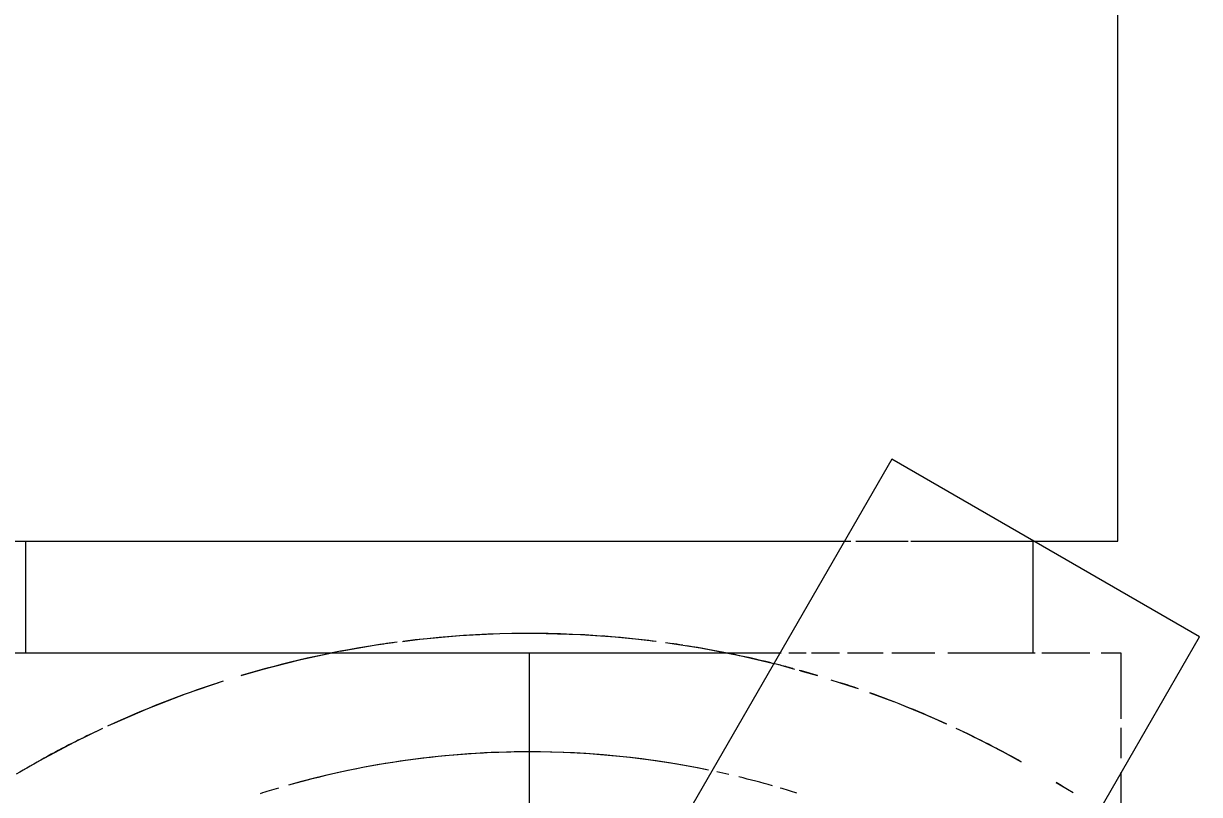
# Model space of a CAD drawing. Header units: metres. Extents: x -24.8 to 3.4, y -2.1 to 25.8.
# Drawn here: x -4.67498 to -4.64518, y 0.52142 to 0.54096 of the extents above; entities that cross this region are included whole.
import ezdxf

# ---------------------------------------------------------------- set-up
doc = ezdxf.new("R2010")
doc.units = ezdxf.units.M
for name, color, linetype, lineweight in [('A-ANNO-DIMS', 7, 'Continuous', 5), ('A-ANNO-DIMS-25', 7, 'Continuous', 5), ('P-PIPE-CNTR', 7, 'Continuous', 5), ('P-SANR-FIXT', 7, 'Continuous', 5)]:
    doc.layers.add(name, color=color, linetype=linetype, lineweight=lineweight)
doc.styles.add('Century Gothic_4', font='GOTHIC.TTF', dxfattribs={"height": 0.025})
doc.dimstyles.new('Setores_1_mm_1', dxfattribs={"dimscale": 0.3048, "dimtxt": 0.02610420674293815, "dimasz": 0.2604166666666666, "dimexe": 0.1968503937007874, "dimexo": 0.1230314960629921, "dimgap": 0.1435367454068242, "dimtad": 1, "dimrnd": 0.01, "dimzin": 0, "dimdsep": 46, "dimtxsty": 'Century Gothic_4', "dimblk1": 'OBLIQUE', "dimblk2": 'OBLIQUE', "dimsah": 1, "dimcen": 0.09, "dimazin": 0, "dimtfac": 1, "dimtdec": 4, "dimtix": 1, "dimtmove": 0, "dimatfit": 3, "dimfxl": 1, "dimtvp": 1, "dimtolj": 1, "dimtzin": 0, "dimarcsym": 2})

# ---------------------------------------------------------------- blocks, each defined once
blk = doc.blocks.new('UT_Ducha higiênica - UT_Ducha higiênica-3628668-BB')
at = {"layer": 'P-SANR-FIXT'}
for p, q in [((-10.9741576155697, 0.5278352926008706), (-10.9741576155697, 0.5443149403281836)), ((-10.97988689044219, 0.5299137748155056), (-10.99333348908562, 0.5066235827755937)), ((-10.97209266180808, 0.5254137748155813), (-10.97988689044219, 0.5299137748155132)), ((-11.00399180966112, 0.5278352926008756), (-10.98907471261541, 0.5278352926008756)), ((-11.00183959478503, 0.5278352926008706), (-11.00183959478503, 0.5249999999999857)), ((-10.98907471261541, 0.5278352926008756), (-10.98092910241915, 0.5278352926008756)), ((-10.9760805979725, 0.5278352926008756), (-10.97415761556971, 0.5278352926008756)), ((-10.98353447897978, 0.5055959661428738), (-10.97209266180808, 0.5254137748155803)), ((-10.98907471261541, 0.52499999999999), (-11.00407471261541, 0.52499999999999)), ((-10.98281605673557, 0.52499999999999), (-10.98907471261541, 0.52499999999999)), ((-10.97407471261541, 0.4999999999999957), (-10.97407471261541, 0.5219807621140415))]:
    blk.add_line(p, q, dxfattribs=at)
at = {"layer": 'P-SANR-FIXT', "color": 253, "true_color": 0xa6a6a6}
for p, q in [((-10.97209266180808, 0.5254137748155813), (-10.97988689044219, 0.5299137748155132)), ((-11.00183959478503, 0.5278352926008756), (-10.98907471261541, 0.5278352926008756)), ((-10.98907471261541, 0.5278352926008756), (-10.98097958170188, 0.5278352926008756)), ((-10.98073725352564, 0.5278352926008756), (-10.9802647438473, 0.5278352926008756)), ((-10.98020375009857, 0.5278352926008756), (-10.97947610909234, 0.5278352926008756)), ((-10.97940616320062, 0.5278352926008756), (-10.97852673213878, 0.5278352926008756)), ((-10.97841004379884, 0.5278352926008756), (-10.97701062262375, 0.5278352926008756)), ((-10.9769725642249, 0.5278352926008756), (-10.9760805979725, 0.5278352926008756)), ((-10.97630983044579, 0.5249999999999857), (-10.97630983044579, 0.5278352926008706)), ((-10.97608059797251, 0.5278352926008756), (-10.97415761556971, 0.5278352926008756)), ((-10.98907471261541, 0.52499999999999), (-11.00183959478503, 0.52499999999999)), ((-10.9826922715306, 0.52499999999999), (-10.98907471261541, 0.52499999999999)), ((-10.98207643130793, 0.52499999999999), (-10.98247546312095, 0.52499999999999)), ((-10.98125529245749, 0.52499999999999), (-10.98192102215659, 0.52499999999999)), ((-10.98010818284849, 0.52499999999999), (-10.98101201530978, 0.52499999999999)), ((-10.97884678748093, 0.52499999999999), (-10.97983435739936, 0.52499999999999)), ((-10.97625411597393, 0.52499999999999), (-10.97846811089761, 0.52499999999999)), ((-10.97486952720154, 0.52499999999999), (-10.97608433155865, 0.52499999999999)), ((-10.9740747126154, 0.52499999999999), (-10.97458582522107, 0.52499999999999)), ((-10.97407471261541, 0.523336247027331), (-10.97407471261541, 0.5249999999999857)), ((-10.97407471261541, 0.5223390793033419), (-10.97407471261541, 0.5231110522544006))]:
    blk.add_line(p, q, dxfattribs=at)
at = {"layer": 'P-SANR-FIXT', "color": 254, "true_color": 0xdfdfdf}
for p, q in [((-11.00204833403528, 0.5278352926008756), (-11.0015916225148, 0.5278352926008756)), ((-11.00183959478503, 0.5278352926008756), (-11.00159432115345, 0.5278352926008756)), ((-11.00147782551268, 0.5278352926008756), (-10.99962269309205, 0.5278352926008756)), ((-11.00146602185281, 0.5278352926008756), (-10.99982546996036, 0.5278352926008756)), ((-10.99968832424408, 0.5278352926008756), (-10.98907471261541, 0.5278352926008756)), ((-10.99950365218018, 0.5278352926008756), (-10.98907471261541, 0.5278352926008756)), ((-10.98907471261541, 0.5278352926008756), (-10.98658440764244, 0.5278352926008756)), ((-10.98907471261541, 0.5278352926008756), (-10.98658011011666, 0.5278352926008756)), ((-10.98643079371876, 0.5278352926008756), (-10.98097958170188, 0.5278352926008756)), ((-10.98642564023066, 0.5278352926008756), (-10.98092910241915, 0.5278352926008756)), ((-10.98080293989405, 0.5278352926008756), (-10.98037171057743, 0.5278352926008756)), ((-10.98031646785692, 0.5278352926008756), (-10.97948222038116, 0.5278352926008756)), ((-10.97939231692135, 0.5278352926008756), (-10.97832395527048, 0.5278352926008756)), ((-10.97823539602065, 0.5278352926008756), (-10.97728149924398, 0.5278352926008756)), ((-10.97712939378746, 0.5278352926008756), (-10.97630983044579, 0.5278352926008756)), ((-10.98907471261541, 0.52499999999999), (-11.00187538797133, 0.52499999999999)), ((-10.98907471261541, 0.52499999999999), (-11.00183959478503, 0.52499999999999)), ((-10.9826922715306, 0.52499999999999), (-10.98907471261541, 0.52499999999999)), ((-10.98281605673557, 0.52499999999999), (-10.98907471261541, 0.52499999999999)), ((-10.98205812188146, 0.52499999999999), (-10.98249936629375, 0.52499999999999)), ((-10.98121437070155, 0.52499999999999), (-10.98188757332466, 0.52499999999999)), ((-10.98017131294123, 0.52499999999999), (-10.98099042329009, 0.52499999999999)), ((-10.97879937550776, 0.52499999999999), (-10.97989135342, 0.52499999999999)), ((-10.97630983044579, 0.52499999999999), (-10.97840737966187, 0.52499999999999)), ((-10.97486952720154, 0.52499999999999), (-10.97608433155865, 0.52499999999999)), ((-10.9740747126154, 0.52499999999999), (-10.97458582522108, 0.52499999999999)), ((-10.98274623859828, 0.5247022350529982), (-10.98286245147753, 0.524729543162471)), ((-10.98234552082142, 0.5245909895282961), (-10.98269347892874, 0.5246875881432292)), ((-10.98176389440289, 0.5244295209340699), (-10.98219247459803, 0.524548501502039)), ((-10.98079240736222, 0.5241174919859459), (-10.98142288303747, 0.5243200044087573)), ((-10.97983458987626, 0.5237669966921478), (-10.98043950262516, 0.5239883531350551)), ((-10.97529700381578, 0.5214575101125861), (-10.97572101634104, 0.5217179392047974))]:
    blk.add_line(p, q, dxfattribs=at)
at = {"layer": 'P-SANR-FIXT', "color": 7, "true_color": 0xf3f3f3}
for p, q in [((-10.98080293989405, 0.5278352926008756), (-10.98037171057743, 0.5278352926008756)), ((-10.98073725352564, 0.5278352926008756), (-10.98026474384729, 0.5278352926008756)), ((-10.98031646785692, 0.5278352926008756), (-10.97948222038116, 0.5278352926008756)), ((-10.98020375009856, 0.5278352926008756), (-10.97947610909235, 0.5278352926008756)), ((-10.97940616320062, 0.5278352926008756), (-10.97864577305063, 0.5278352926008756)), ((-10.97939231692135, 0.5278352926008756), (-10.97846110098675, 0.5278352926008756)), ((-10.97841004379884, 0.5278352926008756), (-10.97705807439197, 0.5278352926008756)), ((-10.97823539602065, 0.5278352926008756), (-10.97728149924398, 0.5278352926008756)), ((-10.97712939378746, 0.5278352926008756), (-10.97668340337801, 0.5278352926008756)), ((-10.9769725642249, 0.5278352926008756), (-10.97667159971814, 0.5278352926008756)), ((-10.97655780271602, 0.5278352926008756), (-10.97610109119554, 0.5278352926008756)), ((-10.97655510407737, 0.5278352926008756), (-10.97630983044579, 0.5278352926008756)), ((-10.98205812188146, 0.52499999999999), (-10.98249936629375, 0.52499999999999)), ((-10.98207643130793, 0.52499999999999), (-10.98247546312095, 0.52499999999999)), ((-10.98125529245749, 0.52499999999999), (-10.98192102215659, 0.52499999999999)), ((-10.98121437070155, 0.52499999999999), (-10.98188757332466, 0.52499999999999)), ((-10.98010818284849, 0.52499999999999), (-10.98101201530978, 0.52499999999999)), ((-10.98017131294123, 0.52499999999999), (-10.98099042329009, 0.52499999999999)), ((-10.97879937550775, 0.52499999999999), (-10.97989135342, 0.52499999999999)), ((-10.97884678748094, 0.52499999999999), (-10.97983435739936, 0.52499999999999)), ((-10.97627403725948, 0.52499999999999), (-10.97846811089761, 0.52499999999999)), ((-10.97630983044579, 0.52499999999999), (-10.97840737966187, 0.52499999999999))]:
    blk.add_line(p, q, dxfattribs=at)
at = {"layer": 'P-SANR-FIXT', "color": 253, "true_color": 0xa6a6a6, "flags": 128}
for points in [[(-10.98907471261541, 0.5254959800140009), (-10.98981930043409, 0.5254891268775406), (-10.99083799805609, 0.5254389627236224), (-10.99185387479753, 0.5253481016560346), (-10.99228996970315, 0.5252914409507352)], [(-10.98586041310611, 0.5252945930330919), (-10.98676258619157, 0.525394961535691), (-10.9877799632496, 0.5254671086713593), (-10.98864925416191, 0.525493888104904)], [(-10.99252406906152, 0.5252610250146977), (-10.99286530547232, 0.5252166890331018), (-10.99387067200717, 0.5250449350869928)], [(-10.98287791066831, 0.5247331758172769), (-10.98373912663518, 0.5249355473620828), (-10.98474055047146, 0.5251289681146878), (-10.98562412791026, 0.5252632275586442)], [(-10.99408232039723, 0.5249999999999857), (-10.99486836603008, 0.5248331145873759), (-10.99585679144344, 0.5245815664018695), (-10.99638393752708, 0.5244247163236966)], [(-10.99683436697743, 0.5242906929539073), (-10.99779952871975, 0.5239609595789584), (-10.9987507326175, 0.5235928937800823), (-10.9996449979234, 0.5232050645315434)], [(-10.99989048276768, 0.5230887289836258), (-11.00060520474999, 0.522744180599295), (-11.00150550622493, 0.5222648909774245), (-11.00196234273591, 0.5219977111460655)]]:
    blk.add_lwpolyline(points, dxfattribs=at)
at = {"layer": 'P-SANR-FIXT', "color": 254, "true_color": 0xdfdfdf, "flags": 128}
for points in [[(-10.97850451758071, 0.5232006027819087), (-10.97889155461555, 0.5233784792736627), (-10.97964608765611, 0.5236893363977724)], [(-10.97660631521779, 0.5222380086665948), (-10.97705583932898, 0.5224899240755506), (-10.97796481023536, 0.5229525612754838), (-10.97825882850794, 0.5230876877210985)]]:
    blk.add_lwpolyline(points, dxfattribs=at)
at = {"layer": 'P-SANR-FIXT', "color": 254, "true_color": 0xdfdfdf}
for radius, start, end in [(0.02549999999998908, 86.15653635009812, 97.211198503893), (0.02549999999998372, 82.7888014960854, 85.89382730330567), (0.02549999999998112, 98.87125970971482, 106.6370477406449), (0.0254999999999844, 97.54680279145808, 98.77225206119998), (0.02549999999998794, 76.1041219328255, 81.00000000000406), (0.02549999999998545, 107.9999999999939, 114.7959419078622), (0.02549999999998479, 117.0000000000017, 120.6549026752974), (0.022499999999986, 90.00000000001357, 105.7320890090256), (0.022499999999986, 78.35968474961146, 105.7320890090256), (0.02249999999998303, 78.35968474960909, 89.99999999999899), (0.02249999999998497, 106.4083050203853, 107.6573230908148), (0.02249999999998497, 106.4083050203853, 107.6573230908148)]:
    blk.add_arc((-10.98907471261541, 0.5), radius, start, end, dxfattribs=at)
at = {"layer": 'P-SANR-FIXT', "color": 253, "true_color": 0xa6a6a6}
for radius, start, end in [(0.0254999999999832, 81.22774793878757, 81.91683660522308), (0.02549999999998593, 115.5316049269496, 117.0000000000006)]:
    blk.add_arc((-10.98907471261541, 0.5), radius, start, end, dxfattribs=at)
at = {"layer": 'P-SANR-FIXT', "color": 7, "true_color": 0xf3f3f3}
for radius, start, end in [(0.02549999999998066, 74.82295198044376, 75.66054885558752), (0.02549999999998769, 73.36295225935844, 74.44137765361234), (0.02549999999998498, 65.4967048098491, 70.21393203091081), (0.02549999999998082, 62.63183471295283, 64.46839507304156), (0.02549999999998828, 60.75661454208723, 62.35966868225726), (0.02249999999998411, 77.01348398846159, 77.81426483280725), (0.02249999999998411, 77.01348398846159, 77.81426483280725), (0.02249999999998302, 74.11224501826618, 76.35142267908655), (0.02249999999998302, 74.11224501826618, 76.35142267908655), (0.02249999999998263, 72.46994061004406, 73.59169497962125), (0.02249999999998263, 72.46994061004406, 73.59169497962125), (0.02549999999998552, 57.56746336934501, 58.42527423775583)]:
    blk.add_arc((-10.98907471261541, 0.5), radius, start, end, dxfattribs=at)
at = {"layer": 'P-SANR-FIXT', "color": 7, "true_color": 0xfafafa}
blk.add_arc((-10.98907471261541, 0.5), 0.02549999999997945, 70.89890654616627, 72.00000000000604, dxfattribs=at)
blk = doc.blocks.new('DIMBLOCK38-BB')
at = {"layer": 'A-ANNO-DIMS-25', "lineweight": 25}
for p, q in [((-4.850730334748253, 0.5000000000000007), (-4.890417834748249, 0.5396875000000008)), ((-4.850730334748253, 0.5000000000000007), (-4.811042834748241, 0.4603125000000007)), ((-4.850730334748253, 0.1999999999999954), (-4.890417834748249, 0.2396874999999954)), ((-4.850730334748253, 0.1999999999999954), (-4.811042834748241, 0.1603124999999954))]:
    blk.add_line(p, q, dxfattribs=at)
at = {"layer": 'A-ANNO-DIMS-25'}
for p, q in [((-4.850730334748253, 0.5000000000000007), (-4.910730334748241, 0.5000000000000007)), ((-4.850730334748253, 0.5000000000000007), (-4.850730334748253, 0.1999999999999954)), ((-4.850730334748253, 0.5000000000000007), (-4.69965852914696, 0.5000000000000007)), ((-4.850730334748253, 0.1999999999999953), (-4.910730334748241, 0.1999999999999953)), ((-4.850730334748253, 0.1999999999999953), (-4.832103733991568, 0.1999999999999953))]:
    blk.add_line(p, q, dxfattribs=at)
at = {"layer": 'A-ANNO-DIMS-25', "color": 0, "insert": (-4.92652432704396, 0.2948911190982397), "char_height": 0.025, "width": 0.1322613141642199, "attachment_point": 1, "rotation": 90, "line_spacing_factor": 0.9845015114479526, "style": 'Century Gothic_4'}
blk.add_mtext('0,30 m', dxfattribs=at)
blk = doc.blocks.new('_Oblique')
at = {"color": 0, "linetype": 'ByBlock', "lineweight": -2}
blk.add_line((-0.5, -0.5), (0.5, 0.5), dxfattribs=at)

msp = doc.modelspace()

# ---------------------------------------------------------------- linework, layer by layer
at = {"layer": 'P-PIPE-CNTR'}
msp.add_line((-4.662158529146993, 0.474999999999991), (-4.662158529146993, 0.5249999999999909), dxfattribs=at)

# ---------------------------------------------------------------- block references
at = {"layer": 'P-SANR-FIXT', "color": 254, "true_color": 0xdfdfdf}
msp.add_blockref('UT_Ducha higiênica - UT_Ducha higiênica-3628668-BB', (6.326916183468452, 0), dxfattribs=at)

# ---------------------------------------------------------------- dimensions: what is measured, and where the dimension line sits
at = {"layer": 'A-ANNO-DIMS'}
dim = msp.add_linear_dim(base=(-4.850730334748254, 0.1999999999999954), p1=(-4.662158529146964, 0.5000000000000007), p2=(-4.79460373399157, 0.1999999999999953), angle=89.99999999999991, dimstyle='Setores_1_mm_1', override={"dimpost": '<>', "dimfxl": 0.3279355611798342}, dxfattribs=at)
dim.commit()
dim.dimension.update_dxf_attribs({"geometry": 'DIMBLOCK38-BB', "text_midpoint": (-4.907609158774607, 0.3499999999999994)})

doc.saveas('drawing.dxf')
